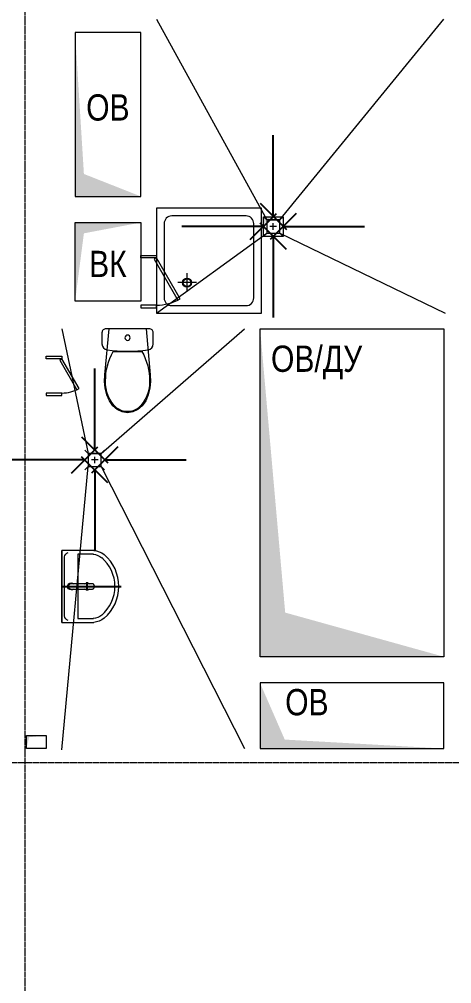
# Model space of a CAD drawing. Header units: millimetres. Extents: x -231292 to 573618, y -153144 to 564035.
# Drawn here: x -122820 to -119525, y 165212 to 172565 of the extents above; entities that cross this region are included whole.
import ezdxf

# ---------------------------------------------------------------- set-up
doc = ezdxf.new("R2010")
doc.units = ezdxf.units.MM
doc.linetypes.add('CENTER2', pattern=[28.575, 19.05, -3.175, 3.175, -3.175])
doc.layers.get('0').update_dxf_attribs({"color": 250})
doc.layers.get('Defpoints').update_dxf_attribs({"color": 250})
for name, color, linetype, lineweight in [('АИ_Оборудование', 250, 'Continuous', 5), ('АИ_Сантехника', 250, 'Continuous', 0), ('АР_Двери_лючки', 250, 'Continuous', 0), ('АР_Отверстия', 250, 'Continuous', 9), ('АР_Сантехника', 250, 'Continuous', 5), ('ВК_Шахты', 5, 'Continuous', 9), ('ОВ_Шахты', 250, 'Continuous', 5), ('РД_Оси_100', 250, 'Continuous', 0), ('РД_Разуклонка к трапам', 124, 'Continuous', 0)]:
    doc.layers.add(name, color=color, linetype=linetype, lineweight=lineweight)
doc.styles.add('style1', font='ARIALN.TTF')
doc.dimstyles.new('scale_100', dxfattribs={"dimtxt": 200, "dimasz": 125, "dimexe": 60, "dimexo": 100, "dimgap": 30, "dimtad": 1, "dimdec": 0, "dimdsep": 46, "dimtxsty": 'style1', "dimblk": 'OBLIQUE', "dimcen": 150, "dimdle": 60, "dimclrd": 256, "dimclre": 256, "dimclrt": 256, "dimadec": 0, "dimazin": 0, "dimtfac": 1, "dimtdec": 0, "dimtmove": 1, "dimatfit": 3, "dimldrblk": 'OBLIQUE', "dimfxl": 1, "dimtolj": 1, "dimtzin": 0, "dimarcsym": 0})

# ---------------------------------------------------------------- blocks, each defined once
blk = doc.blocks.new('СОШ_2200_АР_ОСИ_М100_28.05.24')
at = {"layer": 'РД_Оси_100', "linetype": 'CENTER2'}
blk.add_line((119910, 11700), (94200, 11700), dxfattribs=at)
blk.add_lwpolyline([(99000, -6195.83), (99000, 139538.679), (99150, 139938.679)], dxfattribs=at)
blk = doc.blocks.new('otv')
at = {"linetype": 'Continuous'}
blk.add_lwpolyline([(0, -1), (0, 0), (1, 0), (1, -1)], close=True, dxfattribs=at)
blk.add_solid([(0, -1), (0, 0), (0.1346, -0.1366), (1, 0)], dxfattribs=at)
blk = doc.blocks.new('унитаз 640')
at = {"linetype": 'Continuous'}
for p, q in [((0, -173), (-108.9, -173)), ((108.9, -173), (0, -173))]:
    blk.add_line(p, q, dxfattribs=at)
at = {"linetype": 'Continuous', "flags": 128}
blk.add_lwpolyline([(165, 0, -0.414214), (195, -30), (195, -115.4, -0.375967), (156.2, -159.7, -0.066259), (-156.2, -159.7, -0.375967), (-195, -115.4), (-195, -30, -0.414214), (-165, 0)], format="xyb", close=True, dxfattribs=at)
blk.add_lwpolyline([(-141, 0), (-173.3, -350.4), (-174.9, -402.1), (-169.4, -453.4), (-157, -503.2), (-138, -550.1), (-112.4, -587.3), (-79.4, -615.8), (-41, -633.8), (0, -640), (41, -633.8), (79.4, -615.8), (112.4, -587.3), (138, -550.1), (157, -503.2), (169.4, -453.4), (174.9, -402.1), (173.3, -350.4), (141, 0)], dxfattribs=at)
at = {"linetype": 'Continuous'}
blk.add_circle((0, -68), 20, dxfattribs=at)
for centre, major_axis, start_param, end_param in [((258.1, -387.9), (0, 425.5), 1.041392, 1.594412), ((-258.1, -387.9), (0, 425.5), 4.688771, 5.241791), ((89.5, -412.3), (0, 257.1), 1.515065, 2.415654), ((-89.5, -412.3), (0, 257.1), 3.867528, 4.768116), ((0.8, -492.8), (0, 138.6), 2.509088, 3.135732), ((-0.8, -492.8), (0, 138.6), 3.147454, 3.774097)]:
    blk.add_ellipse(centre, major_axis=major_axis, ratio=0.999377, start_param=start_param, end_param=end_param, dxfattribs=at)
blk = doc.blocks.new('Раковина 550х435')
for points in [[(-321.9, -242.7, -0.459952), (-321.9, 242.7)], [(-302.8, -219.5, -0.458637), (-302.8, 219.5)]]:
    blk.add_lwpolyline(points, format="xyb")
for points in [[(-241.8, 275), (0, 275), (0, -275), (-241.8, -275)], [(-240.2, 245), (-120, 245), (-120, -245), (-240.2, -245)], [(-20, -224.7), (-20, 224.7)], [(0, -275), (0, 275)]]:
    blk.add_lwpolyline(points)
for centre, radius, start, end in [((-226.7, 122.1), 153.6, 95.62187, 128.26685), ((-226.7, 122.1), 123.6, 95.62187, 128.26685), ((-59.6, 221.7), 39.7, 4.35212, 73.11896), ((-193, 0), 27, 47.79455, 132.20545), ((-70, 0), 27, 227.79455, 132.20545), ((-193, 0), 27, 227.79455, 312.20545), ((-226.7, -122.1), 123.6, 231.73315, 264.37813), ((-226.7, -122.1), 153.6, 231.73315, 264.37813), ((-59.6, -221.7), 39.7, 286.88104, 355.64788)]:
    blk.add_arc(centre, radius, start, end)
blk.add_open_spline([(-232.3, 20), (-233.1, 20), (-233.9, 19.9), (-235.6, 19.6), (-236.4, 19.3), (-238, 18.6), (-238.8, 18.1), (-240.7, 16.8), (-241.7, 15.7), (-243.6, 13.4), (-244.4, 12.2), (-245.6, 9.4), (-246.1, 8), (-246.9, 5.2), (-247.1, 3.7), (-247.3, 1.6), (-247.3, 0.8), (-247.3, -0.6), (-247.3, -1.3), (-247.2, -2.7), (-247.1, -3.5), (-246.7, -5.9), (-246.3, -7.7), (-244.9, -11.1), (-244.1, -12.7), (-242.2, -15.3), (-241.2, -16.3), (-238.9, -18.1), (-237.7, -18.8), (-235.4, -19.6), (-234.4, -19.9), (-233.2, -20), (-233, -20), (-232.8, -20), (-232.7, -20), (-232.6, -20), (-232.5, -20), (-232.3, -20), (-232.3, -20), (-232.3, -20), (-232.3, -20), (-232.2, -20), (-232.2, -20), (-232.1, -20), (-232.1, -20), (-232, -20), (-231.9, -20), (-231.6, -20), (-231.4, -20), (-230.9, -20), (-230.6, -20), (-229.5, -20), (-228.8, -20), (-226.7, -20), (-225.2, -20), (-220.8, -20), (-217.9, -20), (-208.7, -20), (-202.4, -20), (-182.7, -20), (-168.5, -20), (-150.2, -20), (-147, -20), (-137.3, -20), (-130.6, -20), (-110.2, -20), (-95.8, -20), (-77.8, -20), (-74.7, -20), (-71.5, -20), (-71.2, -20), (-70.9, -20), (-70.8, -20), (-70.5, -20), (-70.4, -20), (-70.3, -20), (-70.2, -20), (-70.1, -20), (-70.1, -20), (-70, -20), (-70, -20), (-70, -20), (-70, -20), (-70, -20), (-70, -20), (-69.9, -20), (-69.9, -20), (-69.9, -20), (-69.8, -20), (-69.7, -20), (-69.7, -20), (-69.5, -20), (-69.3, -20), (-68.9, -20), (-68.6, -20), (-67.8, -19.9), (-67.2, -19.8), (-65.5, -19.5), (-64.3, -19.2), (-62, -18.4), (-60.9, -17.9), (-58.7, -16.6), (-57.7, -15.8), (-55.8, -14.1), (-54.9, -13.2), (-53.4, -11.2), (-52.7, -10.1), (-51.6, -7.9), (-51.1, -6.7), (-50.5, -4.4), (-50.2, -3.3), (-50, -1.5), (-50, -0.9), (-50, 0.1), (-50, 0.4), (-50, 1.2), (-50.1, 1.6), (-50.2, 2.7), (-50.3, 3.5), (-50.8, 5.7), (-51.3, 7.2), (-52.6, 10.1), (-53.5, 11.4), (-55.6, 13.9), (-56.8, 15.1), (-59.4, 17), (-60.8, 17.8), (-63.7, 19), (-65.2, 19.5), (-66.9, 19.8), (-67.1, 19.8), (-67.8, 19.9), (-68.3, 19.9), (-68.9, 20), (-69, 20), (-69.3, 20), (-69.5, 20), (-69.8, 20), (-69.9, 20), (-70, 20), (-70, 20), (-70, 20), (-70, 20), (-70.1, 20), (-70.1, 20), (-70.1, 20), (-70.2, 20), (-70.3, 20), (-70.4, 20), (-70.7, 20), (-70.8, 20), (-71.3, 20), (-71.7, 20), (-72.7, 20), (-73.4, 20), (-75.4, 20), (-76.7, 20), (-80.7, 20), (-83.4, 20), (-91.3, 20), (-96.4, 20), (-111.7, 20), (-121.5, 20), (-149.9, 20), (-167.5, 20), (-201.6, 20), (-217.8, 20), (-232.3, 20)], degree=3, knots=[0, 0, 0, 0, 0.153365, 0.153365, 0.30673, 0.30673, 0.460095, 0.460095, 0.703256, 0.703256, 0.946417, 0.946417, 1.189578, 1.189578, 1.432739, 1.432739, 1.565545, 1.565545, 1.691125, 1.691125, 1.816705, 1.816705, 2.111192, 2.111192, 2.405679, 2.405679, 2.645118, 2.645118, 2.884557, 2.884557, 3.077844, 3.077844, 3.107789, 3.107789, 3.118001, 3.118001, 3.138423, 3.138423, 3.141442, 3.141442, 3.141976, 3.141976, 3.142511, 3.142511, 3.143579, 3.143579, 3.145716, 3.145716, 3.14999, 3.14999, 3.158538, 3.158538, 3.175635, 3.175635, 3.209827, 3.209827, 3.278213, 3.278213, 3.414983, 3.414983, 3.688524, 3.688524, 3.745517, 3.745517, 3.859502, 3.859502, 4.087472, 4.087472, 4.133346, 4.133346, 4.136438, 4.136438, 4.138418, 4.138418, 4.140015, 4.140015, 4.140937, 4.140937, 4.141313, 4.141313, 4.141684, 4.141684, 4.142394, 4.142394, 4.143815, 4.143815, 4.146658, 4.146658, 4.152342, 4.152342, 4.163711, 4.163711, 4.186448, 4.186448, 4.231923, 4.231923, 4.322872, 4.322872, 4.504772, 4.504772, 4.686671, 4.686671, 4.86857, 4.86857, 5.05047, 5.05047, 5.232369, 5.232369, 5.414268, 5.414268, 5.596168, 5.596168, 5.695139, 5.695139, 5.756437, 5.756437, 5.817734, 5.817734, 5.940329, 5.940329, 6.172478, 6.172478, 6.404627, 6.404627, 6.636776, 6.636776, 6.868925, 6.868925, 7.101074, 7.101074, 7.139346, 7.139346, 7.215891, 7.215891, 7.233819, 7.233819, 7.269676, 7.269676, 7.283061, 7.283061, 7.283218, 7.283218, 7.283375, 7.283375, 7.28369, 7.28369, 7.28432, 7.28432, 7.285579, 7.285579, 7.288098, 7.288098, 7.293136, 7.293136, 7.303211, 7.303211, 7.323361, 7.323361, 7.363661, 7.363661, 7.444261, 7.444261, 7.605462, 7.605462, 7.927863, 7.927863, 8.283185, 8.283185, 8.283185, 8.283185])
at = {"layer": 'Defpoints'}
blk.add_line((-193, -32.4), (-193, 32.4), dxfattribs=at)
blk.add_lwpolyline([(0, 0), (-450, 0)], dxfattribs=at)
blk = doc.blocks.new('_Oblique')
at = {"color": 0, "linetype": 'ByBlock', "lineweight": -2}
blk.add_line((-0.5, -0.5), (0.5, 0.5), dxfattribs=at)
blk = doc.blocks.new('A$Cd7e03b91')
at = {"layer": 'РД_Разуклонка к трапам', "lineweight": 0}
for p, q in [((-100, 100), (-150, 150)), ((100, 100), (150, 150)), ((-50, 0), (50, 0)), ((0, -50), (0, 50)), ((-100, -100), (-150, -150)), ((100, -100), (150, -150))]:
    blk.add_line(p, q, dxfattribs=at)
blk.add_lwpolyline([(-100, 100), (100, 100), (100, -100), (-100, -100), (-100, 100)], dxfattribs=at)
blk.add_lwpolyline([(-100, 100), (100, 100), (100, -100), (-100, -100), (-100, 100)], dxfattribs=at)
blk = doc.blocks.new('800х800')
at = {"lineweight": 0}
for p, q in [((566.7, 637.7), (566.7, 495.6)), ((495.6, 566.7), (637.7, 566.7))]:
    blk.add_line(p, q, dxfattribs=at)
blk.add_lwpolyline([(0, 0), (800, 0), (800, 800), (0, 800)], close=True)
blk.add_lwpolyline([(116.7, 58.3), (683.3, 58.3, 0.414214), (741.7, 116.7), (741.7, 683.3, 0.414214), (683.3, 741.7), (116.7, 741.7, 0.414214), (58.3, 683.3), (58.3, 116.7, 0.414214)], format="xyb", close=True)
for radius in [35, 29.2]:
    blk.add_circle((566.7, 566.7), radius)

msp = doc.modelspace()

# ---------------------------------------------------------------- linework, layer by layer
at = {"layer": 'АР_Двери_лючки', "color": 222, "linetype": 'Continuous', "lineweight": 0}
for points in [[(-121894.956, 170745.168), (-121894.956, 170765.168), (-121774.956, 170765.168), (-121774.956, 170745.168)], [(-121774.956, 170745.168), (-121792.277, 170735.168), (-121612.277, 170423.399), (-121594.956, 170433.399)], [(-121894.956, 170385.168), (-121894.956, 170365.168), (-121774.956, 170365.168), (-121774.956, 170385.168)], [(-122614.957, 169975.841), (-122614.957, 169995.841), (-122494.957, 169995.841), (-122494.957, 169975.841)], [(-122494.957, 169975.841), (-122512.277, 169965.841), (-122382.277, 169740.674), (-122364.957, 169750.674)], [(-122614.957, 169715.841), (-122614.957, 169695.841), (-122494.957, 169695.841), (-122494.957, 169715.841)]]:
    msp.add_lwpolyline(points, close=True, dxfattribs=at)
for centre, radius in [((-121774.956, 170745.168), 360), ((-122494.957, 169975.841), 260)]:
    msp.add_arc(centre, radius, 270, 300, dxfattribs=at)
at = {"layer": 'РД_Разуклонка к трапам', "ltscale": 2}
for points in [[(-121774.956, 172565.168), (-120934.956, 171035.168), (-120834.956, 171035.168), (-119584.956, 172565.168)], [(-121774.956, 170323.864), (-120934.956, 170935.168), (-120834.956, 170935.168), (-119574.956, 170325.35)], [(-122494.957, 170205.353), (-122294.956, 169255.171), (-122194.956, 169255.171), (-121104.955, 170205.353)], [(-122494.957, 166995.171), (-122294.956, 169155.171), (-122194.956, 169155.171), (-121104.955, 167005.171)]]:
    msp.add_lwpolyline(points, dxfattribs=at)

# ---------------------------------------------------------------- block references
at = {"layer": 'АИ_Оборудование', "rotation": 180}
msp.add_blockref('800х800', (-120974.956, 171123.864), dxfattribs=at)
at = {"layer": 'АИ_Сантехника', "xscale": -1}
msp.add_blockref('Раковина 550х435', (-122494.958, 168241.218), dxfattribs=at)
at = {"layer": 'АР_Отверстия', "color": 1, "xscale": -500, "yscale": 1250, "rotation": 180}
msp.add_blockref('otv', (-122394.956, 171215.168), dxfattribs=at)
at = {"layer": 'АР_Сантехника', "xscale": -1}
msp.add_blockref('унитаз 640', (-121994.957, 170205.353), dxfattribs=at)
at = {"layer": 'ВК_Шахты', "color": 1}
for p, xscale, yscale, rotation in [((-120959.956, 171060.168), 150, 150, 359.9999782468097), ((-122394.956, 171015.168), 500, 600, 359.9999413468699), ((-122764.956, 167105.168), 150, 100, 359.9999782468097)]:
    msp.add_blockref('otv', p, dxfattribs=dict(at, xscale=xscale, yscale=yscale, rotation=rotation))
at = {"layer": 'ОВ_Шахты'}
for p, xscale, yscale, rotation in [((-120984.956, 167705.163), 2500, 1400, 89.99999999999999), ((-120985.616, 167005.16), -1400, 500, 180)]:
    msp.add_blockref('otv', p, dxfattribs=dict(at, xscale=xscale, yscale=yscale, rotation=rotation))
at = {"layer": 'РД_Оси_100'}
msp.add_blockref('СОШ_2200_АР_ОСИ_М100_28.05.24', (-221774.956, 155195.168), dxfattribs=at)
at = {"layer": 'РД_Разуклонка к трапам', "color": 254, "ltscale": 2, "xscale": -0.5000000000000002, "yscale": 0.5000000000000002, "zscale": 0.5}
for p in [(-120884.956, 170985.168), (-122244.956, 169205.171)]:
    msp.add_blockref('A$Cd7e03b91', p, dxfattribs=at)

# ---------------------------------------------------------------- texts
at = {"layer": 'АР_Отверстия', "insert": (-122144.956, 171891.61), "char_height": 200, "width": 500, "attachment_point": 5, "style": 'style1'}
msp.add_mtext('ОВ', dxfattribs=at)
at = {"layer": 'ВК_Шахты', "insert": (-122144.956, 170699.935), "char_height": 200, "width": 500.00023, "attachment_point": 5, "style": 'style1'}
msp.add_mtext('ВК', dxfattribs=at)
at = {"layer": 'ОВ_Шахты', "char_height": 200, "attachment_point": 5, "style": 'style1'}
for s, insert, width in [('ОВ/ДУ', (-120554.458, 169948.214), 1420.59469), ('ОВ', (-120628.532, 167357.32), 1240.99897)]:
    msp.add_mtext(s, dxfattribs=dict(at, insert=insert, width=width))

# ---------------------------------------------------------------- leaders
at = {"layer": 'РД_Разуклонка к трапам', "color": 254, "ltscale": 2}
for points in [[(-120884.904, 171062.24), (-120884.904, 171681.519)], [(-120960.988, 170985.168), (-121580.267, 170985.168)], [(-120808.924, 170985.168), (-120189.645, 170985.168)], [(-120884.904, 170910.176), (-120884.904, 170290.897)], [(-122244.904, 169282.244), (-122244.904, 169901.523)], [(-122320.988, 169205.171), (-122940.267, 169205.171)], [(-122168.923, 169205.171), (-121549.645, 169205.171)], [(-122244.904, 169130.18), (-122244.904, 168510.901)]]:
    msp.add_leader(points, dimstyle='scale_100', override={"dimasz": 200, "dimgap": 30, "dimtad": 0}, dxfattribs=at)

doc.saveas('drawing.dxf')
